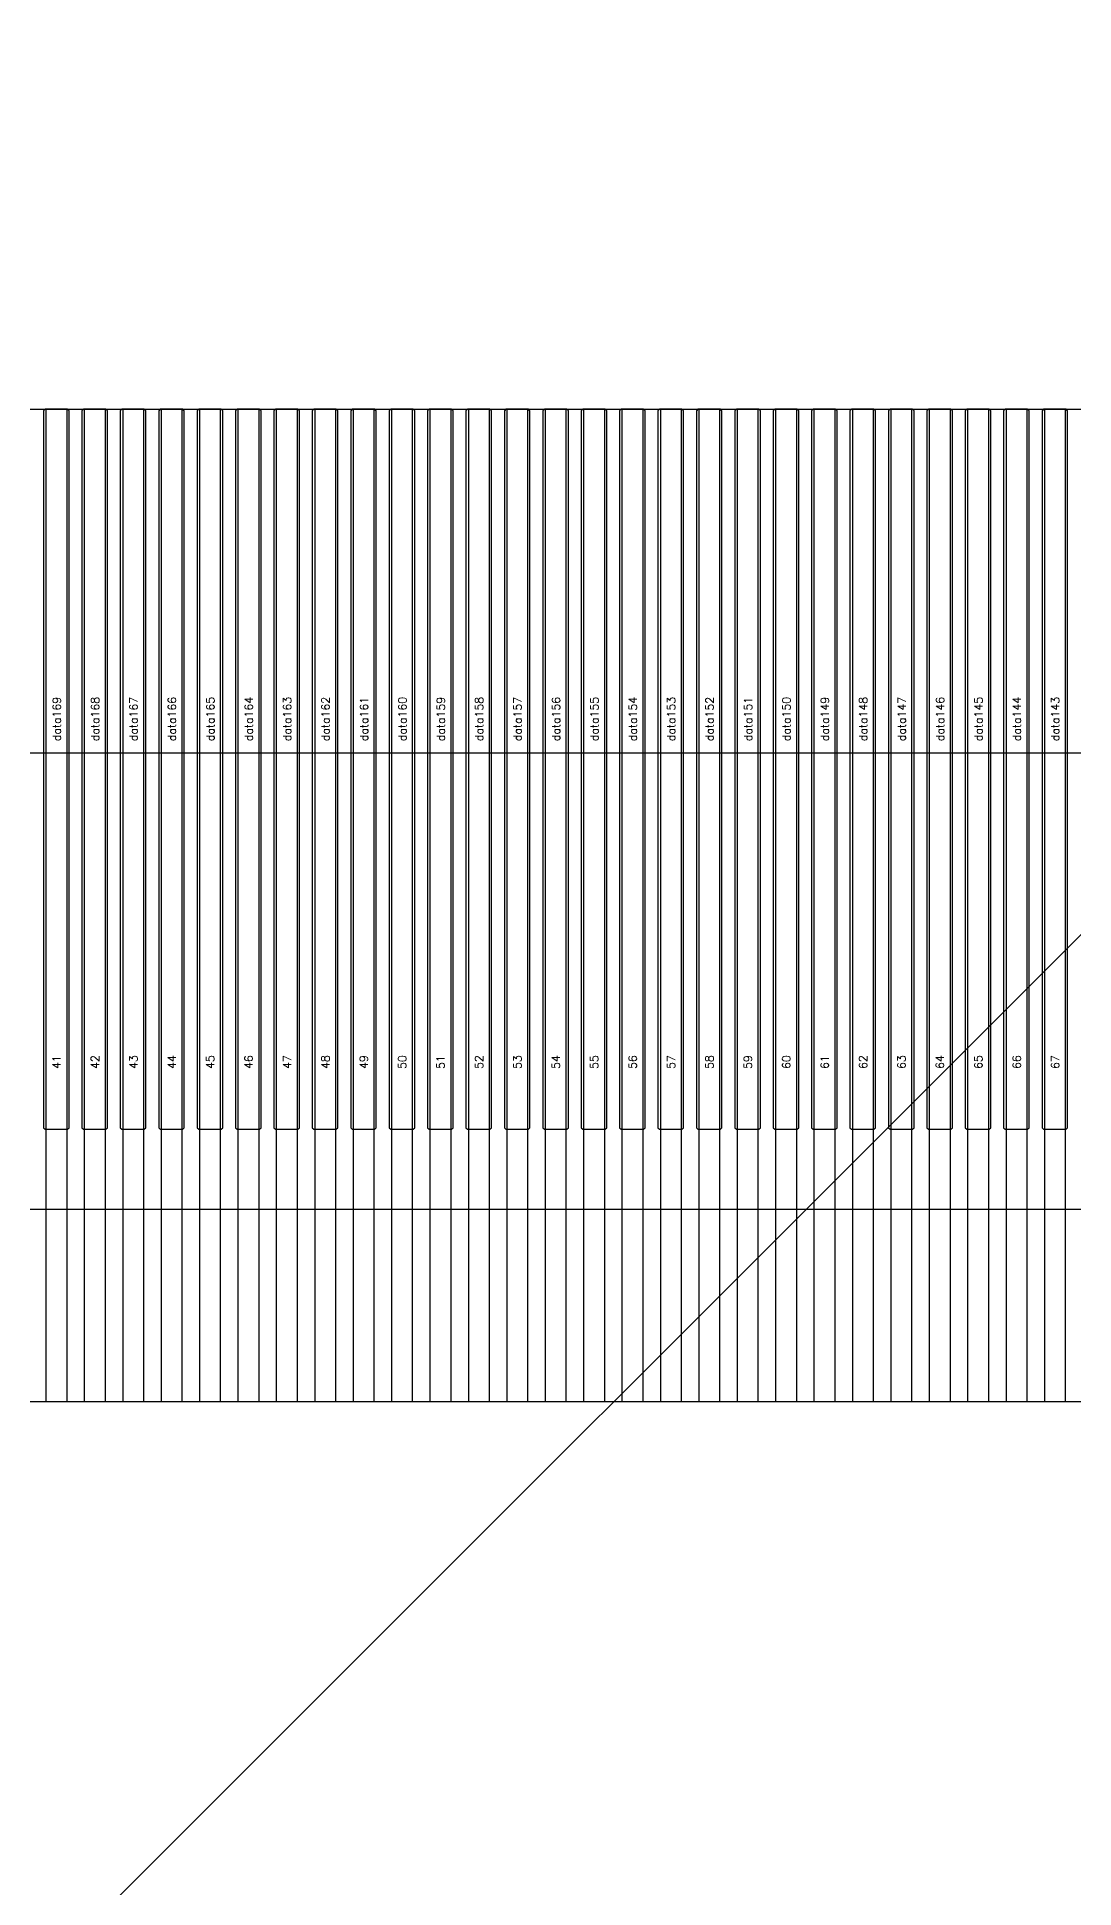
# Model space of a CAD drawing. Header units: millimetres. Extents: x 1387 to 2553, y -68 to 207.
# Drawn here: x 1858.433 to 1859.081, y 51.814 to 52.97 of the extents above; entities that cross this region are included whole.
import ezdxf
from ezdxf.enums import TextEntityAlignment as Align

# ---------------------------------------------------------------- set-up
doc = ezdxf.new("R2010")
doc.units = ezdxf.units.MM
for name, color, linetype in [('COF', 4, 'Continuous'), ('DIM（标注）', 3, 'Continuous'), ('Panel', 7, 'Continuous')]:
    doc.layers.add(name, color=color, linetype=linetype)
doc.styles.add('txt', font='txt.shx')
doc.styles.add('宋体', font='')
doc.styles.get('宋体').set_extended_font_data('SimSun')
doc.dimstyles.new('STANDARD$0', dxfattribs={"dimtxt": 2, "dimasz": 2, "dimexe": 0.4, "dimexo": 0.4, "dimgap": 0.4, "dimtad": 1, "dimzin": 0, "dimdsep": 46, "dimtxsty": '宋体', "dimcen": 0.4, "dimclrd": 256, "dimclre": 256, "dimclrt": 256, "dimadec": 0, "dimazin": 0, "dimtfac": 1, "dimtofl": 0, "dimtmove": 0, "dimatfit": 3, "dimfxl": 1, "dimtolj": 1, "dimtzin": 0, "dimarcsym": 0})

# ---------------------------------------------------------------- blocks, each defined once
blk = doc.blocks.new('COF')
at = {"layer": 'COF'}
for p, q in [((1641.7011, 311.7192, 0.4681), (1648.8301, 311.7192, 0.4681)), ((1641.7011, 311.7192, 0.4681), (1648.8301, 311.7192, 0.4681)), ((1643.1111, 311.7192, 0.4681), (1643.1111, 311.0992, 0.4681)), ((1643.1241, 311.7192, 0.4681), (1643.1241, 311.0992, 0.4681)), ((1643.1351, 311.7192, 0.4681), (1643.1351, 311.0992, 0.4681)), ((1643.1481, 311.7192, 0.4681), (1643.1481, 311.0992, 0.4681)), ((1643.1591, 311.7192, 0.4681), (1643.1591, 311.0992, 0.4681)), ((1643.1721, 311.7192, 0.4681), (1643.1721, 311.0992, 0.4681)), ((1643.1831, 311.7192, 0.4681), (1643.1831, 311.0992, 0.4681)), ((1643.1961, 311.7192, 0.4681), (1643.1961, 311.0992, 0.4681)), ((1643.2071, 311.7192, 0.4681), (1643.2071, 311.0992, 0.4681)), ((1643.2201, 311.7192, 0.4681), (1643.2201, 311.0992, 0.4681)), ((1643.2311, 311.7192, 0.4681), (1643.2311, 311.0992, 0.4681)), ((1643.2441, 311.7192, 0.4681), (1643.2441, 311.0992, 0.4681)), ((1643.2551, 311.7192, 0.4681), (1643.2551, 311.0992, 0.4681)), ((1643.2681, 311.7192, 0.4681), (1643.2681, 311.0992, 0.4681)), ((1643.2791, 311.7192, 0.4681), (1643.2791, 311.0992, 0.4681)), ((1643.2921, 311.7192, 0.4681), (1643.2921, 311.0992, 0.4681)), ((1643.3031, 311.7192, 0.4681), (1643.3031, 311.0992, 0.4681)), ((1643.3161, 311.7192, 0.4681), (1643.3161, 311.0992, 0.4681)), ((1643.3271, 311.7192, 0.4681), (1643.3271, 311.0992, 0.4681)), ((1643.3401, 311.7192, 0.4681), (1643.3401, 311.0992, 0.4681)), ((1643.3511, 311.7192, 0.4681), (1643.3511, 311.0992, 0.4681)), ((1643.3641, 311.7192, 0.4681), (1643.3641, 311.0992, 0.4681)), ((1643.3751, 311.7192, 0.4681), (1643.3751, 311.0992, 0.4681)), ((1643.3881, 311.7192, 0.4681), (1643.3881, 311.0992, 0.4681)), ((1643.3991, 311.7192, 0.4681), (1643.3991, 311.0992, 0.4681)), ((1643.4121, 311.7192, 0.4681), (1643.4121, 311.0992, 0.4681)), ((1643.4231, 311.7192, 0.4681), (1643.4231, 311.0992, 0.4681)), ((1643.4361, 311.7192, 0.4681), (1643.4361, 311.0992, 0.4681)), ((1643.4471, 311.7192, 0.4681), (1643.4471, 311.0992, 0.4681)), ((1643.4601, 311.7192, 0.4681), (1643.4601, 311.0992, 0.4681)), ((1643.4711, 311.7192, 0.4681), (1643.4711, 311.0992, 0.4681)), ((1643.4841, 311.7192, 0.4681), (1643.4841, 311.0992, 0.4681)), ((1643.4951, 311.7192, 0.4681), (1643.4951, 311.0992, 0.4681)), ((1643.5081, 311.7192, 0.4681), (1643.5081, 311.0992, 0.4681)), ((1643.5191, 311.7192, 0.4681), (1643.5191, 311.0992, 0.4681)), ((1643.5321, 311.7192, 0.4681), (1643.5321, 311.0992, 0.4681)), ((1643.5431, 311.7192, 0.4681), (1643.5431, 311.0992, 0.4681)), ((1643.5561, 311.7192, 0.4681), (1643.5561, 311.0992, 0.4681)), ((1643.5671, 311.7192, 0.4681), (1643.5671, 311.0992, 0.4681)), ((1643.5801, 311.7192, 0.4681), (1643.5801, 311.0992, 0.4681)), ((1643.5911, 311.7192, 0.4681), (1643.5911, 311.0992, 0.4681)), ((1643.6041, 311.7192, 0.4681), (1643.6041, 311.0992, 0.4681)), ((1643.6151, 311.7192, 0.4681), (1643.6151, 311.0992, 0.4681)), ((1643.6281, 311.7192, 0.4681), (1643.6281, 311.0992, 0.4681)), ((1643.6391, 311.7192, 0.4681), (1643.6391, 311.0992, 0.4681)), ((1643.6521, 311.7192, 0.4681), (1643.6521, 311.0992, 0.4681)), ((1643.6631, 311.7192, 0.4681), (1643.6631, 311.0992, 0.4681)), ((1643.6761, 311.7192, 0.4681), (1643.6761, 311.0992, 0.4681)), ((1643.6871, 311.7192, 0.4681), (1643.6871, 311.0992, 0.4681)), ((1643.7001, 311.7192, 0.4681), (1643.7001, 311.0992, 0.4681)), ((1643.7111, 311.7192, 0.4681), (1643.7111, 311.0992, 0.4681)), ((1643.7241, 311.7192, 0.4681), (1643.7241, 311.0992, 0.4681)), ((1643.7351, 311.7192, 0.4681), (1643.7351, 311.0992, 0.4681)), ((1643.7481, 311.7192, 0.4681), (1643.7481, 311.0992, 0.4681)), ((1641.9006, 311.0992, 0.4681), (1648.6306, 311.0992, 0.4681)), ((1643.1111, 311.0992, 0.4681), (1643.1241, 311.0992, 0.4681)), ((1643.1116, 311.0992, 0.4681), (1643.1236, 311.0992, 0.4681)), ((1643.1351, 311.0992, 0.4681), (1643.1481, 311.0992, 0.4681)), ((1643.1356, 311.0992, 0.4681), (1643.1476, 311.0992, 0.4681)), ((1643.1591, 311.0992, 0.4681), (1643.1721, 311.0992, 0.4681)), ((1643.1596, 311.0992, 0.4681), (1643.1716, 311.0992, 0.4681)), ((1643.1831, 311.0992, 0.4681), (1643.1961, 311.0992, 0.4681)), ((1643.1836, 311.0992, 0.4681), (1643.1956, 311.0992, 0.4681)), ((1643.2071, 311.0992, 0.4681), (1643.2201, 311.0992, 0.4681)), ((1643.2076, 311.0992, 0.4681), (1643.2196, 311.0992, 0.4681)), ((1643.2311, 311.0992, 0.4681), (1643.2441, 311.0992, 0.4681)), ((1643.2316, 311.0992, 0.4681), (1643.2436, 311.0992, 0.4681)), ((1643.2551, 311.0992, 0.4681), (1643.2681, 311.0992, 0.4681)), ((1643.2556, 311.0992, 0.4681), (1643.2676, 311.0992, 0.4681)), ((1643.2791, 311.0992, 0.4681), (1643.2921, 311.0992, 0.4681)), ((1643.2796, 311.0992, 0.4681), (1643.2916, 311.0992, 0.4681)), ((1643.3031, 311.0992, 0.4681), (1643.3161, 311.0992, 0.4681)), ((1643.3036, 311.0992, 0.4681), (1643.3156, 311.0992, 0.4681)), ((1643.3271, 311.0992, 0.4681), (1643.3401, 311.0992, 0.4681)), ((1643.3276, 311.0992, 0.4681), (1643.3396, 311.0992, 0.4681)), ((1643.3511, 311.0992, 0.4681), (1643.3641, 311.0992, 0.4681)), ((1643.3516, 311.0992, 0.4681), (1643.3636, 311.0992, 0.4681)), ((1643.3751, 311.0992, 0.4681), (1643.3881, 311.0992, 0.4681)), ((1643.3756, 311.0992, 0.4681), (1643.3876, 311.0992, 0.4681)), ((1643.3991, 311.0992, 0.4681), (1643.4121, 311.0992, 0.4681)), ((1643.3996, 311.0992, 0.4681), (1643.4116, 311.0992, 0.4681)), ((1643.4231, 311.0992, 0.4681), (1643.4361, 311.0992, 0.4681)), ((1643.4236, 311.0992, 0.4681), (1643.4356, 311.0992, 0.4681)), ((1643.4471, 311.0992, 0.4681), (1643.4601, 311.0992, 0.4681)), ((1643.4476, 311.0992, 0.4681), (1643.4596, 311.0992, 0.4681)), ((1643.4711, 311.0992, 0.4681), (1643.4841, 311.0992, 0.4681)), ((1643.4716, 311.0992, 0.4681), (1643.4836, 311.0992, 0.4681)), ((1643.4951, 311.0992, 0.4681), (1643.5081, 311.0992, 0.4681)), ((1643.4956, 311.0992, 0.4681), (1643.5076, 311.0992, 0.4681)), ((1643.5191, 311.0992, 0.4681), (1643.5321, 311.0992, 0.4681)), ((1643.5196, 311.0992, 0.4681), (1643.5316, 311.0992, 0.4681)), ((1643.5431, 311.0992, 0.4681), (1643.5561, 311.0992, 0.4681)), ((1643.5436, 311.0992, 0.4681), (1643.5556, 311.0992, 0.4681)), ((1643.5671, 311.0992, 0.4681), (1643.5801, 311.0992, 0.4681)), ((1643.5676, 311.0992, 0.4681), (1643.5796, 311.0992, 0.4681)), ((1643.5911, 311.0992, 0.4681), (1643.6041, 311.0992, 0.4681)), ((1643.5916, 311.0992, 0.4681), (1643.6036, 311.0992, 0.4681)), ((1643.6151, 311.0992, 0.4681), (1643.6281, 311.0992, 0.4681)), ((1643.6156, 311.0992, 0.4681), (1643.6276, 311.0992, 0.4681)), ((1643.6391, 311.0992, 0.4681), (1643.6521, 311.0992, 0.4681)), ((1643.6396, 311.0992, 0.4681), (1643.6516, 311.0992, 0.4681)), ((1643.6631, 311.0992, 0.4681), (1643.6761, 311.0992, 0.4681)), ((1643.6636, 311.0992, 0.4681), (1643.6756, 311.0992, 0.4681)), ((1643.6871, 311.0992, 0.4681), (1643.7001, 311.0992, 0.4681)), ((1643.6876, 311.0992, 0.4681), (1643.6996, 311.0992, 0.4681)), ((1643.7111, 311.0992, 0.4681), (1643.7241, 311.0992, 0.4681)), ((1643.7116, 311.0992, 0.4681), (1643.7236, 311.0992, 0.4681)), ((1643.7351, 311.0992, 0.4681), (1643.7481, 311.0992, 0.4681)), ((1643.7356, 311.0992, 0.4681), (1643.7476, 311.0992, 0.4681))]:
    blk.add_line(p, q, dxfattribs=at)
blk = doc.blocks.new('*D66')
at = {"layer": 'Defpoints', "color": 0, "linetype": 'Continuous'}
for p in [(1856.9983, 52.2378, 0.2184), (1842.9856, -9.3035), (1863.0287, -9.3035, 0.2184)]:
    blk.add_point(p, dxfattribs=at)
at = {"layer": 'DIM（标注）', "color": 3, "linetype": 'Continuous', "lineweight": -2}
for p, q in [((1856.3983, 52.2378), (1842.3856, 52.2378)), ((1842.9856, 51.6378), (1842.9856, 40.3532)), ((1842.9856, -8.7035), (1842.9856, 29.6616)), ((1862.4287, -9.3035), (1842.3856, -9.3035))]:
    blk.add_line(p, q, dxfattribs=at)
at = {"layer": 'DIM（标注）', "color": 3, "linetype": 'Continuous'}
for points in [[(1842.8856, 51.6378), (1843.0856, 51.6378), (1842.9856, 52.2378)], [(1842.8856, -8.7035), (1843.0856, -8.7035), (1842.9856, -9.3035)]]:
    blk.add_solid(points, dxfattribs=at)
at = {"layer": 'DIM（标注）', "color": 3, "linetype": 'Continuous', "insert": (1842.9856, 35.0074), "char_height": 1.5, "attachment_point": 5, "rotation": 90, "style": '宋体'}
blk.add_mtext('61.54±0.5', dxfattribs=at)
blk = doc.blocks.new('*D76')
at = {"layer": 'Defpoints', "color": 0, "linetype": 'Continuous'}
for p in [(1860.5983, 86.0578, 2.6737), (1831.3224, 52.2378), (1856.9983, 52.2378, 2.6737)]:
    blk.add_point(p, dxfattribs=at)
at = {"layer": 'DIM（标注）', "linetype": 'Continuous', "lineweight": -2}
for p, q in [((1859.9983, 86.0578), (1830.7224, 86.0578)), ((1831.3224, 85.4578), (1831.3224, 71.7995)), ((1831.3224, 52.8378), (1831.3224, 66.4961)), ((1856.3983, 52.2378), (1830.7224, 52.2378))]:
    blk.add_line(p, q, dxfattribs=at)
at = {"layer": 'DIM（标注）', "linetype": 'Continuous'}
for points in [[(1831.2224, 85.4578), (1831.4224, 85.4578), (1831.3224, 86.0578)], [(1831.2224, 52.8378), (1831.4224, 52.8378), (1831.3224, 52.2378)]]:
    blk.add_solid(points, dxfattribs=at)
at = {"layer": 'DIM（标注）', "linetype": 'Continuous', "insert": (1831.3224, 69.1478), "char_height": 1.5, "attachment_point": 5, "rotation": 90, "style": '宋体'}
blk.add_mtext('33.82', dxfattribs=at)
blk = doc.blocks.new('DAFADF')
h = blk.add_hatch()
h.set_pattern_fill('ANSI31', scale=0.2, style=0)
h.set_pattern_definition([(45, (861.3915, -112.815), (-0.4490128, 0.4490128), [])])
h.paths.add_polyline_path([(1762.6906, 35.3146, -0.315299), (1763.0196, 35.7845), (1764.3687, 36.2755), (1756.3326, 36.2755), (1757.6807, 35.7848, -0.315827), (1758.0106, 35.3146), (1758.0106, 33.2755), (1762.6906, 33.2755)])
at = {"color": 30, "linetype": 'Continuous'}
blk.add_line((1764.3686, 36.2755, 2.6737), (1756.3326, 36.2755, 2.6737), dxfattribs=at)

msp = doc.modelspace()

# ---------------------------------------------------------------- linework, layer by layer
at = {"layer": 'Panel', "elevation": 2.6737}
for points in [[(1858.4385, 52.7378), (1858.4375, 52.7368)], [(1858.4375, 52.7368), (1858.4375, 52.2888)], [(1858.4525, 52.7378), (1858.4385, 52.7378)], [(1858.4535, 52.7368), (1858.4525, 52.7378)], [(1858.4535, 52.2888), (1858.4535, 52.7368)], [(1858.4625, 52.7378), (1858.4615, 52.7368)], [(1858.4615, 52.7368), (1858.4615, 52.2888)], [(1858.4765, 52.7378), (1858.4625, 52.7378)], [(1858.4775, 52.7368), (1858.4765, 52.7378)], [(1858.4775, 52.2888), (1858.4775, 52.7368)], [(1858.4865, 52.7378), (1858.4855, 52.7368)], [(1858.4855, 52.7368), (1858.4855, 52.2888)], [(1858.5005, 52.7378), (1858.4865, 52.7378)], [(1858.5015, 52.7368), (1858.5005, 52.7378)], [(1858.5015, 52.2888), (1858.5015, 52.7368)], [(1858.5105, 52.7378), (1858.5095, 52.7368)], [(1858.5095, 52.7368), (1858.5095, 52.2888)], [(1858.5245, 52.7378), (1858.5105, 52.7378)], [(1858.5255, 52.7368), (1858.5245, 52.7378)], [(1858.5255, 52.2888), (1858.5255, 52.7368)], [(1858.5345, 52.7378), (1858.5335, 52.7368)], [(1858.5335, 52.7368), (1858.5335, 52.2888)], [(1858.5485, 52.7378), (1858.5345, 52.7378)], [(1858.5495, 52.7368), (1858.5485, 52.7378)], [(1858.5495, 52.2888), (1858.5495, 52.7368)], [(1858.5585, 52.7378), (1858.5575, 52.7368)], [(1858.5575, 52.7368), (1858.5575, 52.2888)], [(1858.5725, 52.7378), (1858.5585, 52.7378)], [(1858.5735, 52.7368), (1858.5725, 52.7378)], [(1858.5735, 52.2888), (1858.5735, 52.7368)], [(1858.5825, 52.7378), (1858.5815, 52.7368)], [(1858.5815, 52.7368), (1858.5815, 52.2888)], [(1858.5965, 52.7378), (1858.5825, 52.7378)], [(1858.5975, 52.7368), (1858.5965, 52.7378)], [(1858.5975, 52.2888), (1858.5975, 52.7368)], [(1858.6065, 52.7378), (1858.6055, 52.7368)], [(1858.6055, 52.7368), (1858.6055, 52.2888)], [(1858.6205, 52.7378), (1858.6065, 52.7378)], [(1858.6215, 52.7368), (1858.6205, 52.7378)], [(1858.6215, 52.2888), (1858.6215, 52.7368)], [(1858.6305, 52.7378), (1858.6295, 52.7368)], [(1858.6295, 52.7368), (1858.6295, 52.2888)], [(1858.6445, 52.7378), (1858.6305, 52.7378)], [(1858.6455, 52.7368), (1858.6445, 52.7378)], [(1858.6455, 52.2888), (1858.6455, 52.7368)], [(1858.6545, 52.7378), (1858.6535, 52.7368)], [(1858.6535, 52.7368), (1858.6535, 52.2888)], [(1858.6685, 52.7378), (1858.6545, 52.7378)], [(1858.6695, 52.7368), (1858.6685, 52.7378)], [(1858.6695, 52.2888), (1858.6695, 52.7368)], [(1858.6785, 52.7378), (1858.6775, 52.7368)], [(1858.6775, 52.7368), (1858.6775, 52.2888)], [(1858.6925, 52.7378), (1858.6785, 52.7378)], [(1858.6935, 52.7368), (1858.6925, 52.7378)], [(1858.6935, 52.2888), (1858.6935, 52.7368)], [(1858.7025, 52.7378), (1858.7015, 52.7368)], [(1858.7015, 52.7368), (1858.7015, 52.2888)], [(1858.7165, 52.7378), (1858.7025, 52.7378)], [(1858.7175, 52.7368), (1858.7165, 52.7378)], [(1858.7175, 52.2888), (1858.7175, 52.7368)], [(1858.7265, 52.7378), (1858.7255, 52.7368)], [(1858.7255, 52.7368), (1858.7255, 52.2888)], [(1858.7405, 52.7378), (1858.7265, 52.7378)], [(1858.7415, 52.7368), (1858.7405, 52.7378)], [(1858.7415, 52.2888), (1858.7415, 52.7368)], [(1858.7505, 52.7378), (1858.7495, 52.7368)], [(1858.7495, 52.7368), (1858.7495, 52.2888)], [(1858.7645, 52.7378), (1858.7505, 52.7378)], [(1858.7655, 52.7368), (1858.7645, 52.7378)], [(1858.7655, 52.2888), (1858.7655, 52.7368)], [(1858.7745, 52.7378), (1858.7735, 52.7368)], [(1858.7735, 52.7368), (1858.7735, 52.2888)], [(1858.7885, 52.7378), (1858.7745, 52.7378)], [(1858.7895, 52.7368), (1858.7885, 52.7378)], [(1858.7895, 52.2888), (1858.7895, 52.7368)], [(1858.7985, 52.7378), (1858.7975, 52.7368)], [(1858.7975, 52.7368), (1858.7975, 52.2888)], [(1858.8125, 52.7378), (1858.7985, 52.7378)], [(1858.8135, 52.7368), (1858.8125, 52.7378)], [(1858.8135, 52.2888), (1858.8135, 52.7368)], [(1858.8225, 52.7378), (1858.8215, 52.7368)], [(1858.8215, 52.7368), (1858.8215, 52.2888)], [(1858.8365, 52.7378), (1858.8225, 52.7378)], [(1858.8375, 52.7368), (1858.8365, 52.7378)], [(1858.8375, 52.2888), (1858.8375, 52.7368)], [(1858.8465, 52.7378), (1858.8455, 52.7368)], [(1858.8455, 52.7368), (1858.8455, 52.2888)], [(1858.8605, 52.7378), (1858.8465, 52.7378)], [(1858.8615, 52.7368), (1858.8605, 52.7378)], [(1858.8615, 52.2888), (1858.8615, 52.7368)], [(1858.8705, 52.7378), (1858.8695, 52.7368)], [(1858.8695, 52.7368), (1858.8695, 52.2888)], [(1858.8845, 52.7378), (1858.8705, 52.7378)], [(1858.8855, 52.7368), (1858.8845, 52.7378)], [(1858.8855, 52.2888), (1858.8855, 52.7368)], [(1858.8945, 52.7378), (1858.8935, 52.7368)], [(1858.8935, 52.7368), (1858.8935, 52.2888)], [(1858.9085, 52.7378), (1858.8945, 52.7378)], [(1858.9095, 52.7368), (1858.9085, 52.7378)], [(1858.9095, 52.2888), (1858.9095, 52.7368)], [(1858.9185, 52.7378), (1858.9175, 52.7368)], [(1858.9175, 52.7368), (1858.9175, 52.2888)], [(1858.9325, 52.7378), (1858.9185, 52.7378)], [(1858.9335, 52.7368), (1858.9325, 52.7378)], [(1858.9335, 52.2888), (1858.9335, 52.7368)], [(1858.9425, 52.7378), (1858.9415, 52.7368)], [(1858.9415, 52.7368), (1858.9415, 52.2888)], [(1858.9565, 52.7378), (1858.9425, 52.7378)], [(1858.9575, 52.7368), (1858.9565, 52.7378)], [(1858.9575, 52.2888), (1858.9575, 52.7368)], [(1858.9665, 52.7378), (1858.9655, 52.7368)], [(1858.9655, 52.7368), (1858.9655, 52.2888)], [(1858.9805, 52.7378), (1858.9665, 52.7378)], [(1858.9815, 52.7368), (1858.9805, 52.7378)], [(1858.9815, 52.2888), (1858.9815, 52.7368)], [(1858.9905, 52.7378), (1858.9895, 52.7368)], [(1858.9895, 52.7368), (1858.9895, 52.2888)], [(1859.0045, 52.7378), (1858.9905, 52.7378)], [(1859.0055, 52.7368), (1859.0045, 52.7378)], [(1859.0055, 52.2888), (1859.0055, 52.7368)], [(1859.0145, 52.7378), (1859.0135, 52.7368)], [(1859.0135, 52.7368), (1859.0135, 52.2888)], [(1859.0285, 52.7378), (1859.0145, 52.7378)], [(1859.0295, 52.7368), (1859.0285, 52.7378)], [(1859.0295, 52.2888), (1859.0295, 52.7368)], [(1859.0385, 52.7378), (1859.0375, 52.7368)], [(1859.0375, 52.7368), (1859.0375, 52.2888)], [(1859.0525, 52.7378), (1859.0385, 52.7378)], [(1859.0535, 52.7368), (1859.0525, 52.7378)], [(1859.0535, 52.2888), (1859.0535, 52.7368)], [(1859.0625, 52.7378), (1859.0615, 52.7368)], [(1859.0615, 52.7368), (1859.0615, 52.2888)], [(1859.0765, 52.7378), (1859.0625, 52.7378)], [(1859.0775, 52.7368), (1859.0765, 52.7378)], [(1859.0775, 52.2888), (1859.0775, 52.7368)], [(1858.4375, 52.2888), (1858.4375, 52.2888)], [(1858.4375, 52.2888), (1858.4385, 52.2878)], [(1858.4385, 52.2878), (1858.4525, 52.2878)], [(1858.4525, 52.2878), (1858.4535, 52.2888)], [(1858.4615, 52.2888), (1858.4615, 52.2888)], [(1858.4615, 52.2888), (1858.4625, 52.2878)], [(1858.4625, 52.2878), (1858.4765, 52.2878)], [(1858.4765, 52.2878), (1858.4775, 52.2888)], [(1858.4855, 52.2888), (1858.4855, 52.2888)], [(1858.4855, 52.2888), (1858.4865, 52.2878)], [(1858.4865, 52.2878), (1858.5005, 52.2878)], [(1858.5005, 52.2878), (1858.5015, 52.2888)], [(1858.5095, 52.2888), (1858.5095, 52.2888)], [(1858.5095, 52.2888), (1858.5105, 52.2878)], [(1858.5105, 52.2878), (1858.5245, 52.2878)], [(1858.5245, 52.2878), (1858.5255, 52.2888)], [(1858.5335, 52.2888), (1858.5335, 52.2888)], [(1858.5335, 52.2888), (1858.5345, 52.2878)], [(1858.5345, 52.2878), (1858.5485, 52.2878)], [(1858.5485, 52.2878), (1858.5495, 52.2888)], [(1858.5575, 52.2888), (1858.5575, 52.2888)], [(1858.5575, 52.2888), (1858.5585, 52.2878)], [(1858.5585, 52.2878), (1858.5725, 52.2878)], [(1858.5725, 52.2878), (1858.5735, 52.2888)], [(1858.5815, 52.2888), (1858.5815, 52.2888)], [(1858.5815, 52.2888), (1858.5825, 52.2878)], [(1858.5825, 52.2878), (1858.5965, 52.2878)], [(1858.5965, 52.2878), (1858.5975, 52.2888)], [(1858.6055, 52.2888), (1858.6055, 52.2888)], [(1858.6055, 52.2888), (1858.6065, 52.2878)], [(1858.6065, 52.2878), (1858.6205, 52.2878)], [(1858.6205, 52.2878), (1858.6215, 52.2888)], [(1858.6295, 52.2888), (1858.6295, 52.2888)], [(1858.6295, 52.2888), (1858.6305, 52.2878)], [(1858.6305, 52.2878), (1858.6445, 52.2878)], [(1858.6445, 52.2878), (1858.6455, 52.2888)], [(1858.6535, 52.2888), (1858.6535, 52.2888)], [(1858.6535, 52.2888), (1858.6545, 52.2878)], [(1858.6545, 52.2878), (1858.6685, 52.2878)], [(1858.6685, 52.2878), (1858.6695, 52.2888)], [(1858.6775, 52.2888), (1858.6775, 52.2888)], [(1858.6775, 52.2888), (1858.6785, 52.2878)], [(1858.6785, 52.2878), (1858.6925, 52.2878)], [(1858.6925, 52.2878), (1858.6935, 52.2888)], [(1858.7015, 52.2888), (1858.7015, 52.2888)], [(1858.7015, 52.2888), (1858.7025, 52.2878)], [(1858.7025, 52.2878), (1858.7165, 52.2878)], [(1858.7165, 52.2878), (1858.7175, 52.2888)], [(1858.7255, 52.2888), (1858.7255, 52.2888)], [(1858.7255, 52.2888), (1858.7265, 52.2878)], [(1858.7265, 52.2878), (1858.7405, 52.2878)], [(1858.7405, 52.2878), (1858.7415, 52.2888)], [(1858.7495, 52.2888), (1858.7495, 52.2888)], [(1858.7495, 52.2888), (1858.7505, 52.2878)], [(1858.7505, 52.2878), (1858.7645, 52.2878)], [(1858.7645, 52.2878), (1858.7655, 52.2888)], [(1858.7735, 52.2888), (1858.7735, 52.2888)], [(1858.7735, 52.2888), (1858.7745, 52.2878)], [(1858.7745, 52.2878), (1858.7885, 52.2878)], [(1858.7885, 52.2878), (1858.7895, 52.2888)], [(1858.7975, 52.2888), (1858.7975, 52.2888)], [(1858.7975, 52.2888), (1858.7985, 52.2878)], [(1858.7985, 52.2878), (1858.8125, 52.2878)], [(1858.8125, 52.2878), (1858.8135, 52.2888)], [(1858.8215, 52.2888), (1858.8215, 52.2888)], [(1858.8215, 52.2888), (1858.8225, 52.2878)], [(1858.8225, 52.2878), (1858.8365, 52.2878)], [(1858.8365, 52.2878), (1858.8375, 52.2888)], [(1858.8455, 52.2888), (1858.8455, 52.2888)], [(1858.8455, 52.2888), (1858.8465, 52.2878)], [(1858.8465, 52.2878), (1858.8605, 52.2878)], [(1858.8605, 52.2878), (1858.8615, 52.2888)], [(1858.8695, 52.2888), (1858.8695, 52.2888)], [(1858.8695, 52.2888), (1858.8705, 52.2878)], [(1858.8705, 52.2878), (1858.8845, 52.2878)], [(1858.8845, 52.2878), (1858.8855, 52.2888)], [(1858.8935, 52.2888), (1858.8935, 52.2888)], [(1858.8935, 52.2888), (1858.8945, 52.2878)], [(1858.8945, 52.2878), (1858.9085, 52.2878)], [(1858.9085, 52.2878), (1858.9095, 52.2888)], [(1858.9175, 52.2888), (1858.9175, 52.2888)], [(1858.9175, 52.2888), (1858.9185, 52.2878)], [(1858.9185, 52.2878), (1858.9325, 52.2878)], [(1858.9325, 52.2878), (1858.9335, 52.2888)], [(1858.9415, 52.2888), (1858.9415, 52.2888)], [(1858.9415, 52.2888), (1858.9425, 52.2878)], [(1858.9425, 52.2878), (1858.9565, 52.2878)], [(1858.9565, 52.2878), (1858.9575, 52.2888)], [(1858.9655, 52.2888), (1858.9655, 52.2888)], [(1858.9655, 52.2888), (1858.9665, 52.2878)], [(1858.9665, 52.2878), (1858.9805, 52.2878)], [(1858.9805, 52.2878), (1858.9815, 52.2888)], [(1858.9895, 52.2888), (1858.9895, 52.2888)], [(1858.9895, 52.2888), (1858.9905, 52.2878)], [(1858.9905, 52.2878), (1859.0045, 52.2878)], [(1859.0045, 52.2878), (1859.0055, 52.2888)], [(1859.0135, 52.2888), (1859.0135, 52.2888)], [(1859.0135, 52.2888), (1859.0145, 52.2878)], [(1859.0145, 52.2878), (1859.0285, 52.2878)], [(1859.0285, 52.2878), (1859.0295, 52.2888)], [(1859.0375, 52.2888), (1859.0375, 52.2888)], [(1859.0375, 52.2888), (1859.0385, 52.2878)], [(1859.0385, 52.2878), (1859.0525, 52.2878)], [(1859.0525, 52.2878), (1859.0535, 52.2888)], [(1859.0615, 52.2888), (1859.0615, 52.2888)], [(1859.0615, 52.2888), (1859.0625, 52.2878)], [(1859.0625, 52.2878), (1859.0765, 52.2878)], [(1859.0765, 52.2878), (1859.0775, 52.2888)], [(1856.9983, 52.2378), (1864.1983, 52.2378)]]:
    msp.add_lwpolyline(points, dxfattribs=at)

# ---------------------------------------------------------------- block references
at = {"color": 7}
msp.add_blockref('DAFADF', (100.2527, 16.2473), dxfattribs=at)
at = {"layer": 'COF'}
msp.add_blockref('COF', (215.3279, -258.9814, 2.2056), dxfattribs=at)

# ---------------------------------------------------------------- texts
at = {"layer": 'Panel', "style": 'txt'}
for s, p in [('data169', (1858.4458, 52.5442, 2.6737)), ('data168', (1858.4698, 52.5442, 2.6737)), ('data167', (1858.4938, 52.5442, 2.6737)), ('data166', (1858.5178, 52.5442, 2.6737)), ('data165', (1858.5418, 52.5442, 2.6737)), ('data164', (1858.5658, 52.5442, 2.6737)), ('data163', (1858.5898, 52.5442, 2.6737)), ('data162', (1858.6138, 52.5442, 2.6737)), ('data161', (1858.6378, 52.5442, 2.6737)), ('data160', (1858.6618, 52.5442, 2.6737)), ('data159', (1858.6858, 52.5442, 2.6737)), ('data158', (1858.7098, 52.5442, 2.6737)), ('data157', (1858.7338, 52.5442, 2.6737)), ('data156', (1858.7578, 52.5442, 2.6737)), ('data155', (1858.7818, 52.5442, 2.6737)), ('data154', (1858.8058, 52.5442, 2.6737)), ('data153', (1858.8298, 52.5442, 2.6737)), ('data152', (1858.8538, 52.5442, 2.6737)), ('data151', (1858.8778, 52.5442, 2.6737)), ('data150', (1858.9018, 52.5442, 2.6737)), ('data149', (1858.9258, 52.5442, 2.6737)), ('data148', (1858.9498, 52.5442, 2.6737)), ('data147', (1858.9738, 52.5442, 2.6737)), ('data146', (1858.9978, 52.5442, 2.6737)), ('data145', (1859.0218, 52.5442, 2.6737)), ('data144', (1859.0458, 52.5442, 2.6737)), ('data143', (1859.0698, 52.5442, 2.6737)), ('41', (1858.4457, 52.3298, 2.6737)), ('42', (1858.4697, 52.3298, 2.6737)), ('43', (1858.4937, 52.3298, 2.6737)), ('44', (1858.5177, 52.3298, 2.6737)), ('45', (1858.5417, 52.3298, 2.6737)), ('46', (1858.5657, 52.3298, 2.6737)), ('47', (1858.5897, 52.3298, 2.6737)), ('48', (1858.6137, 52.3298, 2.6737)), ('49', (1858.6377, 52.3298, 2.6737)), ('50', (1858.6617, 52.3298, 2.6737)), ('51', (1858.6857, 52.3298, 2.6737)), ('52', (1858.7097, 52.3298, 2.6737)), ('53', (1858.7337, 52.3298, 2.6737)), ('54', (1858.7577, 52.3298, 2.6737)), ('55', (1858.7817, 52.3298, 2.6737)), ('56', (1858.8057, 52.3298, 2.6737)), ('57', (1858.8297, 52.3298, 2.6737)), ('58', (1858.8537, 52.3298, 2.6737)), ('59', (1858.8777, 52.3298, 2.6737)), ('60', (1858.9017, 52.3298, 2.6737)), ('61', (1858.9257, 52.3298, 2.6737)), ('62', (1858.9497, 52.3298, 2.6737)), ('63', (1858.9737, 52.3298, 2.6737)), ('64', (1858.9977, 52.3298, 2.6737)), ('65', (1859.0217, 52.3298, 2.6737)), ('66', (1859.0457, 52.3298, 2.6737)), ('67', (1859.0697, 52.3298, 2.6737))]:
    msp.add_text(s, height=0.005, rotation=90, dxfattribs=at).set_placement(p, align=Align.MIDDLE_CENTER)

# ---------------------------------------------------------------- dimensions: what is measured, and where the dimension line sits
at = {"layer": 'DIM（标注）', "linetype": 'Continuous'}
dim = msp.add_linear_dim(base=(1831.3224, 52.2378), p1=(1860.5983, 86.0578, 2.6737), p2=(1856.9983, 52.2378, 2.6737), angle=90, dimstyle='STANDARD$0', override={"dimtxt": 1.5, "dimasz": 0.6, "dimexe": 0.6, "dimexo": 0.6, "dimgap": 0.1, "dimtad": 0, "dimcen": 2.5, "dimtofl": 1, "dimtolj": 0}, dxfattribs=at)
dim.commit()
dim.dimension.update_dxf_attribs({"geometry": '*D76', "text_midpoint": (1831.3224, 69.1478), "dimtype": 160})
at = {"layer": 'DIM（标注）', "color": 3, "linetype": 'Continuous'}
dim = msp.add_linear_dim(base=(1842.9856, -9.3035, 2.4553), p1=(1856.9983, 52.2378, 2.6737), p2=(1863.0287, -9.3035, 2.6737), angle=90, text='<>±0.5', dimstyle='STANDARD$0', override={"dimtxt": 1.5, "dimasz": 0.6, "dimexe": 0.6, "dimexo": 0.6, "dimgap": 0.1, "dimtad": 0, "dimcen": 2.5, "dimclrd": 3, "dimclre": 3, "dimclrt": 3, "dimtofl": 1, "dimtolj": 0}, dxfattribs=at)
dim.commit()
dim.dimension.update_dxf_attribs({"geometry": '*D66', "text_midpoint": (1842.9856, 35.0074, 2.4553), "dimtype": 160})

doc.saveas('drawing.dxf')
